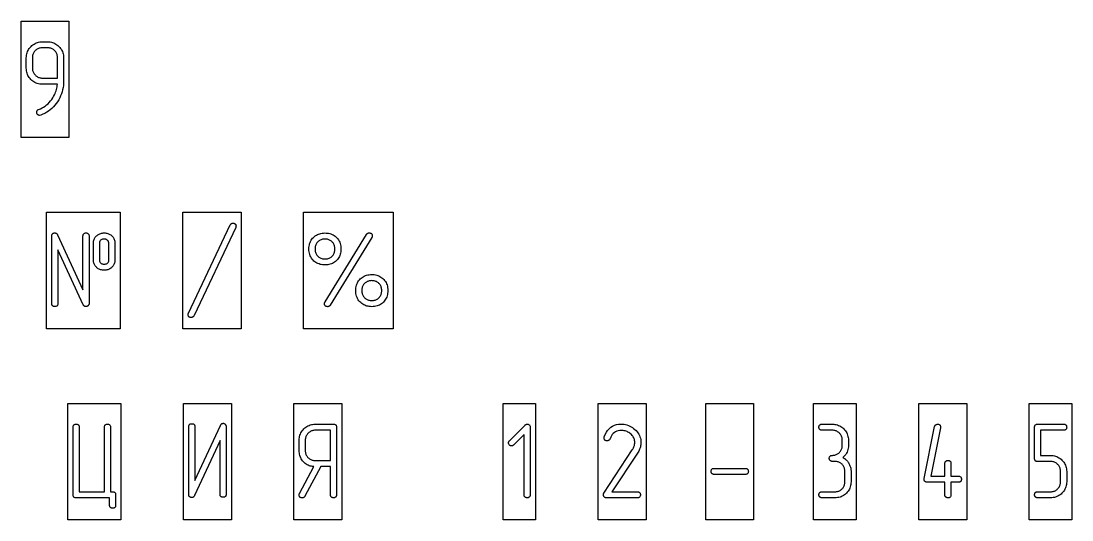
# Model space of a CAD drawing. Extents: x 0 to 347, y -110 to 9.
# Drawn here: x 91.3 to 190.4, y -110.4 to -63.3 of the extents above; entities that cross this region are included whole.
import ezdxf

# ---------------------------------------------------------------- set-up
doc = ezdxf.new("R2010")
doc.units = 0
for name, color, linetype in [('GOST_DIGIT', 3, 'CONTINUOUS'), ('GOST_FRAME', 4, 'CONTINUOUS'), ('GOST_PUNCT', 5, 'CONTINUOUS'), ('GOST_SAMPLE', 2, 'CONTINUOUS')]:
    doc.layers.add(name, color=color, linetype=linetype)

msp = doc.modelspace()

# ---------------------------------------------------------------- linework, layer by layer
at = {"layer": 'GOST_DIGIT'}
for points in [[(93.1279, -72.196), (93.0116, -72.2209), (92.9918, -72.22), (92.9723, -72.2173), (92.9529, -72.2127), (92.9339, -72.2063), (92.9151, -72.1981), (92.8965, -72.188), (92.8782, -72.1762), (92.8601, -72.1625), (92.8423, -72.1469), (92.8248, -72.1296), (92.8082, -72.111), (92.7934, -72.092), (92.7803, -72.0725), (92.7689, -72.0525), (92.7593, -72.032), (92.7515, -72.011), (92.7454, -71.9895), (92.741, -71.9674), (92.7384, -71.9449), (92.7375, -71.9219), (92.7394, -71.8834), (92.7449, -71.8475), (92.754, -71.8143), (92.7668, -71.7837), (92.7832, -71.7558), (92.8033, -71.7306), (92.8271, -71.708), (92.8545, -71.688), (92.8855, -71.6708), (92.9203, -71.6561), (93.0846, -71.5898), (93.2422, -71.5136), (93.3929, -71.4277), (93.5369, -71.3319), (93.674, -71.2263), (93.8043, -71.111), (93.9278, -70.9858), (94.0445, -70.8508), (94.1544, -70.7061), (94.2575, -70.5515), (94.3365, -70.4176), (94.4076, -70.285), (94.4708, -70.1538), (94.5259, -70.0239), (94.5731, -69.8953), (94.6123, -69.7681), (94.6435, -69.6422), (94.6668, -69.5176), (94.6821, -69.3944), (94.6894, -69.2724), (93.2691, -69.2724), (93.1432, -69.268), (93.0214, -69.2548), (92.9037, -69.2328), (92.79, -69.202), (92.6804, -69.1624), (92.5749, -69.114), (92.4735, -69.0567), (92.3761, -68.9907), (92.2828, -68.9159), (92.1935, -68.8322), (92.1107, -68.7422), (92.0365, -68.6482), (91.9711, -68.5502), (91.9145, -68.4482), (91.8665, -68.3422), (91.8272, -68.2322), (91.7967, -68.1183), (91.7749, -68.0003), (91.7618, -67.8784), (91.7575, -67.7525), (91.7575, -66.7724), (91.7619, -66.6481), (91.7752, -66.5276), (91.7975, -66.4109), (91.8286, -66.298), (91.8686, -66.189), (91.9174, -66.0837), (91.9752, -65.9823), (92.0419, -65.8847), (92.1174, -65.7909), (92.2018, -65.701), (92.2925, -65.6174), (92.3867, -65.5425), (92.4845, -65.4765), (92.5859, -65.4193), (92.6908, -65.3708), (92.7993, -65.3312), (92.9114, -65.3004), (93.0271, -65.2784), (93.1463, -65.2652), (93.2691, -65.2608), (93.7591, -65.2608), (93.8835, -65.2652), (94.0042, -65.2784), (94.1211, -65.3004), (94.2342, -65.3312), (94.3436, -65.3708), (94.4493, -65.4193), (94.5513, -65.4765), (94.6495, -65.5425), (94.744, -65.6174), (94.8347, -65.701), (94.9191, -65.7909), (94.9947, -65.8847), (95.0613, -65.9823), (95.1191, -66.0837), (95.168, -66.189), (95.208, -66.298), (95.2391, -66.4109), (95.2613, -66.5276), (95.2746, -66.6481), (95.2791, -66.7724), (95.2791, -68.9568), (95.2733, -69.1723), (95.256, -69.3837), (95.2271, -69.5909), (95.1867, -69.794), (95.1348, -69.9929), (95.0713, -70.1877), (94.9962, -70.3783), (94.9096, -70.5648), (94.8115, -70.7471), (94.7018, -70.9252), (94.5822, -71.0964), (94.4542, -71.2578), (94.3177, -71.4094), (94.1729, -71.5512), (94.0197, -71.6831), (93.8581, -71.8053), (93.6882, -71.9177), (93.5098, -72.0203), (93.323, -72.113)], [(94.706, -66.7724), (94.7032, -66.694), (94.695, -66.6181), (94.6813, -66.5448), (94.6621, -66.4741), (94.6375, -66.4059), (94.6073, -66.3404), (94.5717, -66.2774), (94.5306, -66.2169), (94.484, -66.1591), (94.4319, -66.1038), (94.3758, -66.0525), (94.3173, -66.0066), (94.2562, -65.9662), (94.1927, -65.9311), (94.1267, -65.9014), (94.0581, -65.8771), (93.9871, -65.8582), (93.9136, -65.8447), (93.8376, -65.8366), (93.7591, -65.8339), (93.2691, -65.8339), (93.1907, -65.8366), (93.1148, -65.8447), (93.0415, -65.8582), (92.9708, -65.8771), (92.9026, -65.9014), (92.837, -65.9311), (92.774, -65.9662), (92.7136, -66.0066), (92.6558, -66.0525), (92.6005, -66.1038), (92.5492, -66.1591), (92.5033, -66.2169), (92.4628, -66.2774), (92.4277, -66.3404), (92.398, -66.4059), (92.3738, -66.4741), (92.3549, -66.5448), (92.3414, -66.6181), (92.3333, -66.694), (92.3306, -66.7724), (92.3306, -67.7525), (92.3333, -67.8294), (92.3417, -67.904), (92.3556, -67.9762), (92.3751, -68.0462), (92.4001, -68.1138), (92.4307, -68.1791), (92.4669, -68.242), (92.5086, -68.3027), (92.5559, -68.361), (92.6088, -68.4169), (92.6655, -68.469), (92.7243, -68.5156), (92.7851, -68.5567), (92.848, -68.5924), (92.913, -68.6225), (92.9801, -68.6472), (93.0492, -68.6664), (93.1204, -68.6801), (93.1937, -68.6883), (93.2691, -68.691), (94.706, -68.691)]]:
    msp.add_lwpolyline(points, close=True, dxfattribs=at)
at = {"layer": 'GOST_FRAME'}
for points in [[(91.2575, -63.3043), (95.7791, -63.3043), (95.7791, -74.3043), (91.2575, -74.3043)], [(93.6561, -81.3574), (100.6196, -81.3574), (100.6196, -92.3574), (93.6561, -92.3574)], [(106.5249, -81.3574), (112.0432, -81.3574), (112.0432, -92.3574), (106.5249, -92.3574)], [(117.9236, -81.3574), (126.3654, -81.3574), (126.3654, -92.3574), (117.9236, -92.3574)], [(95.6761, -99.4106), (100.6877, -99.4106), (100.6877, -110.4106), (95.6761, -110.4106)], [(106.5847, -99.4106), (111.1063, -99.4106), (111.1063, -110.4106), (106.5847, -110.4106)], [(116.995, -99.4106), (121.5249, -99.4106), (121.5249, -110.4106), (116.995, -110.4106)], [(136.7608, -99.4106), (139.7957, -99.4106), (139.7957, -110.4106), (136.7608, -110.4106)], [(145.701, -99.4106), (150.2475, -99.4106), (150.2475, -110.4106), (145.701, -110.4106)], [(155.8704, -99.4106), (160.3837, -99.4106), (160.3837, -110.4106), (155.8704, -110.4106)], [(166.0399, -99.4106), (170.0714, -99.4106), (170.0714, -110.4106), (166.0399, -110.4106)], [(175.9677, -99.4106), (180.49, -99.4106), (180.49, -110.4106), (175.9677, -110.4106)], [(186.387, -99.4106), (190.4186, -99.4106), (190.4186, -110.4106), (186.387, -110.4106)]]:
    msp.add_lwpolyline(points, close=True, dxfattribs=at)
at = {"layer": 'GOST_PUNCT'}
for points in [[(111.5183, -82.7824), (107.5814, -91.1213), (107.5669, -91.1484), (107.5498, -91.1734), (107.5303, -91.1963), (107.5083, -91.2169), (107.4838, -91.2355), (107.4568, -91.2518), (107.4273, -91.266), (107.3953, -91.2781), (107.3609, -91.288), (107.3239, -91.2957), (107.2671, -91.2929), (107.2163, -91.2844), (107.1714, -91.2703), (107.1326, -91.2505), (107.0997, -91.2251), (107.0728, -91.194), (107.0518, -91.1573), (107.0369, -91.115), (107.0279, -91.0669), (107.0249, -91.0133), (107.0252, -91.0001), (107.0262, -90.987), (107.0279, -90.9742), (107.0302, -90.9615), (107.0332, -90.9489), (107.0369, -90.9365), (107.0412, -90.9243), (107.0462, -90.9123), (107.0518, -90.9004), (107.0581, -90.8887), (110.995, -82.5498), (111.0095, -82.5243), (111.0262, -82.5007), (111.0453, -82.4791), (111.0668, -82.4595), (111.0905, -82.4419), (111.1166, -82.4262), (111.145, -82.4126), (111.1757, -82.401), (111.2088, -82.3914), (111.2442, -82.3837), (111.2687, -82.3845), (111.2925, -82.3867), (111.3156, -82.3904), (111.3379, -82.3957), (111.3594, -82.4024), (111.3802, -82.4106), (111.4003, -82.4203), (111.4196, -82.4316), (111.4382, -82.4443), (111.456, -82.4585), (111.4725, -82.4739), (111.4874, -82.4904), (111.5005, -82.5078), (111.5118, -82.5262), (111.5214, -82.5457), (111.5292, -82.5661), (111.5353, -82.5875), (111.5397, -82.61), (111.5423, -82.6334), (111.5432, -82.6578), (111.5429, -82.671), (111.5422, -82.6841), (111.5409, -82.6969), (111.5392, -82.7096), (111.537, -82.7222), (111.5342, -82.7346), (111.531, -82.7468), (111.5272, -82.7588), (111.523, -82.7707)], [(97.387, -90.2658), (97.3516, -90.2641), (97.3183, -90.2591), (97.2871, -90.2508), (97.2581, -90.2392), (97.2313, -90.2243), (97.2066, -90.206), (97.1841, -90.1844), (97.1638, -90.1595), (97.1456, -90.1312), (97.1296, -90.0997), (94.7292, -84.9003), (94.7292, -89.9751), (94.7264, -90.0303), (94.7179, -90.0797), (94.7038, -90.1233), (94.6841, -90.1611), (94.6586, -90.1931), (94.6276, -90.2193), (94.5909, -90.2396), (94.5485, -90.2542), (94.5005, -90.2629), (94.4468, -90.2658), (94.4254, -90.2651), (94.4043, -90.2631), (94.3836, -90.2598), (94.3631, -90.2551), (94.343, -90.2492), (94.3233, -90.2419), (94.3038, -90.2332), (94.2847, -90.2233), (94.2659, -90.212), (94.2475, -90.1993), (94.2301, -90.1851), (94.2146, -90.1691), (94.2009, -90.1512), (94.189, -90.1316), (94.179, -90.11), (94.1708, -90.0867), (94.1644, -90.0615), (94.1598, -90.0346), (94.1571, -90.0057), (94.1561, -89.9751), (94.1561, -83.5963), (94.1591, -83.5427), (94.1678, -83.4947), (94.1823, -83.4523), (94.2027, -83.4156), (94.2288, -83.3846), (94.2608, -83.3591), (94.2986, -83.3394), (94.3422, -83.3252), (94.3916, -83.3168), (94.4468, -83.314), (94.4808, -83.3156), (94.513, -83.3206), (94.5433, -83.3289), (94.5718, -83.3405), (94.5984, -83.3555), (94.6233, -83.3738), (94.6463, -83.3953), (94.6674, -83.4203), (94.6868, -83.4485), (94.7043, -83.4801), (97.1047, -88.6794), (97.1047, -83.5963), (97.1075, -83.5427), (97.1159, -83.4947), (97.1301, -83.4523), (97.1498, -83.4156), (97.1752, -83.3846), (97.2063, -83.3591), (97.243, -83.3394), (97.2854, -83.3252), (97.3334, -83.3168), (97.387, -83.314), (97.4423, -83.3168), (97.4917, -83.3252), (97.5353, -83.3394), (97.5731, -83.3591), (97.6051, -83.3846), (97.6312, -83.4156), (97.6516, -83.4523), (97.6661, -83.4947), (97.6748, -83.5427), (97.6777, -83.5963), (97.6777, -89.9751), (97.6768, -89.998), (97.6741, -90.0204), (97.6695, -90.0422), (97.6631, -90.0635), (97.6549, -90.0841), (97.6449, -90.1042), (97.633, -90.1236), (97.6193, -90.1425), (97.6037, -90.1608), (97.5864, -90.1786), (97.5679, -90.1951), (97.5492, -90.21), (97.5301, -90.223), (97.5106, -90.2344), (97.4909, -90.244), (97.4708, -90.2518), (97.4503, -90.2579), (97.4296, -90.2623), (97.4085, -90.2649)], [(99.1063, -86.8272), (99.0167, -86.8244), (98.9306, -86.8159), (98.8479, -86.8018), (98.7688, -86.7821), (98.6931, -86.7566), (98.6209, -86.7256), (98.5522, -86.6889), (98.487, -86.6465), (98.4253, -86.5985), (98.3671, -86.5449), (98.3135, -86.4866), (98.2654, -86.4249), (98.2231, -86.3597), (98.1864, -86.291), (98.1553, -86.2189), (98.1299, -86.1432), (98.1101, -86.064), (98.096, -85.9814), (98.0875, -85.8953), (98.0847, -85.8056), (98.0847, -84.3272), (98.0876, -84.2392), (98.0962, -84.1545), (98.1105, -84.0731), (98.1306, -83.995), (98.1564, -83.9203), (98.1879, -83.8488), (98.2251, -83.7807), (98.2681, -83.7159), (98.3168, -83.6545), (98.3713, -83.5963), (98.4302, -83.5427), (98.4924, -83.4947), (98.5578, -83.4523), (98.6264, -83.4156), (98.6983, -83.3846), (98.7734, -83.3591), (98.8518, -83.3394), (98.9334, -83.3252), (99.0182, -83.3168), (99.1063, -83.314), (99.1944, -83.3168), (99.2791, -83.3252), (99.3605, -83.3394), (99.4385, -83.3591), (99.5133, -83.3846), (99.5847, -83.4156), (99.6528, -83.4523), (99.7176, -83.4947), (99.7791, -83.5427), (99.8372, -83.5963), (99.8909, -83.6545), (99.9389, -83.7159), (99.9812, -83.7807), (100.0179, -83.8488), (100.049, -83.9203), (100.0744, -83.995), (100.0942, -84.0731), (100.1083, -84.1545), (100.1168, -84.2392), (100.1196, -84.3272), (100.1196, -85.8056), (100.1168, -85.8953), (100.1083, -85.9814), (100.0942, -86.064), (100.0744, -86.1432), (100.049, -86.2189), (100.0179, -86.291), (99.9812, -86.3597), (99.9389, -86.4249), (99.8909, -86.4866), (99.8372, -86.5449), (99.7791, -86.5985), (99.7176, -86.6465), (99.6528, -86.6889), (99.5847, -86.7256), (99.5133, -86.7566), (99.4385, -86.7821), (99.3605, -86.8018), (99.2791, -86.8159), (99.1944, -86.8244)], [(99.5465, -84.3272), (99.5453, -84.2897), (99.5415, -84.2535), (99.5353, -84.2186), (99.5266, -84.185), (99.5154, -84.1528), (99.5017, -84.1219), (99.4855, -84.0924), (99.4668, -84.0641), (99.4456, -84.0372), (99.4219, -84.0116), (99.3963, -83.988), (99.3694, -83.9668), (99.3412, -83.9481), (99.3116, -83.9319), (99.2807, -83.9182), (99.2485, -83.907), (99.215, -83.8983), (99.1801, -83.892), (99.1439, -83.8883), (99.1063, -83.887), (99.0211, -83.8914), (98.9449, -83.9047), (98.8776, -83.9267), (98.8193, -83.9575), (98.7699, -83.9971), (98.7296, -84.0455), (98.6982, -84.1027), (98.6757, -84.1688), (98.6623, -84.2436), (98.6578, -84.3272), (98.6578, -85.8056), (98.6623, -85.8909), (98.6757, -85.9671), (98.6982, -86.0344), (98.7296, -86.0927), (98.7699, -86.142), (98.8193, -86.1824), (98.8776, -86.2138), (98.9449, -86.2362), (99.0211, -86.2497), (99.1063, -86.2542), (99.19, -86.2497), (99.2648, -86.2362), (99.3308, -86.2138), (99.388, -86.1824), (99.4365, -86.142), (99.4761, -86.0927), (99.5069, -86.0344), (99.5289, -85.9671), (99.5421, -85.8909), (99.5465, -85.8056)], [(119.9352, -86.3372), (119.8172, -86.3335), (119.7023, -86.3223), (119.5906, -86.3036), (119.4821, -86.2774), (119.3767, -86.2438), (119.2744, -86.2027), (119.1753, -86.1541), (119.0794, -86.098), (118.9866, -86.0345), (118.897, -85.9635), (118.8071, -85.8773), (118.7266, -85.785), (118.6556, -85.6866), (118.594, -85.5821), (118.5419, -85.4713), (118.4993, -85.3545), (118.4662, -85.2315), (118.4425, -85.1023), (118.4283, -84.967), (118.4236, -84.8256), (118.4278, -84.6936), (118.4405, -84.5666), (118.4617, -84.4447), (118.4914, -84.3279), (118.5295, -84.2162), (118.5761, -84.1095), (118.6311, -84.0078), (118.6947, -83.9113), (118.7667, -83.8198), (118.8472, -83.7334), (118.9343, -83.6537), (119.0262, -83.5824), (119.123, -83.5195), (119.2246, -83.465), (119.331, -83.4188), (119.4422, -83.3811), (119.5582, -83.3517), (119.6791, -83.3307), (119.8047, -83.3181), (119.9352, -83.314), (120.0547, -83.3177), (120.1708, -83.3289), (120.2833, -83.3476), (120.3924, -83.3738), (120.4979, -83.4074), (120.6, -83.4485), (120.6986, -83.4971), (120.7937, -83.5532), (120.8853, -83.6167), (120.9734, -83.6877), (121.0634, -83.7753), (121.1439, -83.8688), (121.2149, -83.968), (121.2764, -84.0731), (121.3285, -84.184), (121.3711, -84.3007), (121.4042, -84.4232), (121.4279, -84.5515), (121.4421, -84.6856), (121.4468, -84.8256), (121.4426, -84.9576), (121.4301, -85.0846), (121.4091, -85.2064), (121.3797, -85.3233), (121.342, -85.435), (121.2958, -85.5417), (121.2413, -85.6433), (121.1784, -85.7399), (121.1071, -85.8314), (121.0274, -85.9178), (120.941, -85.9975), (120.8495, -86.0688), (120.7529, -86.1317), (120.6513, -86.1862), (120.5446, -86.2324), (120.4329, -86.2701), (120.3161, -86.2995), (120.1942, -86.3204), (120.0672, -86.333)], [(119.9352, -83.887), (119.8552, -83.8897), (119.7781, -83.8975), (119.7037, -83.9106), (119.6322, -83.9289), (119.5635, -83.9525), (119.4977, -83.9812), (119.4346, -84.0152), (119.3744, -84.0545), (119.317, -84.099), (119.2625, -84.1487), (119.212, -84.2025), (119.1668, -84.2595), (119.1269, -84.3195), (119.0924, -84.3826), (119.0631, -84.4487), (119.0392, -84.5179), (119.0206, -84.5902), (119.0073, -84.6656), (118.9993, -84.7441), (118.9967, -84.8256), (118.9993, -84.9086), (119.0071, -84.9884), (119.0202, -85.0648), (119.0385, -85.1379), (119.0621, -85.2076), (119.0909, -85.2741), (119.1249, -85.3372), (119.1641, -85.397), (119.2086, -85.4535), (119.2583, -85.5066), (119.3122, -85.5556), (119.3691, -85.5993), (119.4291, -85.638), (119.4922, -85.6714), (119.5583, -85.6998), (119.6276, -85.7229), (119.6999, -85.7409), (119.7752, -85.7538), (119.8537, -85.7615), (119.9352, -85.7641), (120.0183, -85.7615), (120.098, -85.7538), (120.1744, -85.7409), (120.2475, -85.7229), (120.3173, -85.6998), (120.3837, -85.6714), (120.4468, -85.638), (120.5066, -85.5993), (120.5631, -85.5556), (120.6163, -85.5066), (120.6652, -85.4535), (120.709, -85.397), (120.7476, -85.3372), (120.7811, -85.2741), (120.8094, -85.2076), (120.8326, -85.1379), (120.8506, -85.0648), (120.8635, -84.9884), (120.8712, -84.9086), (120.8738, -84.8256), (120.8711, -84.7441), (120.8633, -84.6656), (120.8502, -84.5902), (120.8319, -84.5179), (120.8083, -84.4487), (120.7796, -84.3826), (120.7456, -84.3195), (120.7063, -84.2595), (120.6618, -84.2025), (120.6121, -84.1487), (120.5583, -84.099), (120.5013, -84.0545), (120.4413, -84.0152), (120.3782, -83.9812), (120.3121, -83.9525), (120.2429, -83.9289), (120.1706, -83.9106), (120.0952, -83.8975), (120.0167, -83.8897)], [(124.3538, -83.7458), (120.4336, -90.1246), (120.4162, -90.153), (120.3973, -90.1784), (120.377, -90.2008), (120.3551, -90.2203), (120.3318, -90.2367), (120.307, -90.2502), (120.2806, -90.2606), (120.2528, -90.2681), (120.2235, -90.2726), (120.1927, -90.2741), (120.1359, -90.2712), (120.085, -90.2625), (120.0402, -90.2479), (120.0013, -90.2276), (119.9684, -90.2014), (119.9415, -90.1694), (119.9206, -90.1316), (119.9056, -90.088), (119.8967, -90.0386), (119.8937, -89.9834), (119.8942, -89.9669), (119.8957, -89.9505), (119.8982, -89.9343), (119.9017, -89.9183), (119.9061, -89.9024), (119.9116, -89.8867), (119.9181, -89.8712), (119.9256, -89.8558), (119.9341, -89.8406), (119.9435, -89.8256), (123.8638, -83.4468), (123.8811, -83.42), (123.9, -83.396), (123.9203, -83.3748), (123.9422, -83.3565), (123.9655, -83.3409), (123.9904, -83.3282), (124.0167, -83.3184), (124.0445, -83.3113), (124.0738, -83.3071), (124.1047, -83.3056), (124.1615, -83.3086), (124.2123, -83.3173), (124.2571, -83.3318), (124.296, -83.3522), (124.3289, -83.3783), (124.3558, -83.4103), (124.3767, -83.4481), (124.3917, -83.4917), (124.4007, -83.5411), (124.4037, -83.5963), (124.4032, -83.6113), (124.4017, -83.6262), (124.3992, -83.6412), (124.3957, -83.6561), (124.3912, -83.6711), (124.3857, -83.686), (124.3792, -83.701), (124.3718, -83.7159), (124.3633, -83.7309)], [(124.3538, -90.2741), (124.2358, -90.2703), (124.1209, -90.2588), (124.0092, -90.2397), (123.9007, -90.213), (123.7953, -90.1786), (123.693, -90.1365), (123.5939, -90.0869), (123.498, -90.0296), (123.4052, -89.9646), (123.3156, -89.892), (123.2257, -89.8074), (123.1452, -89.7163), (123.0742, -89.6187), (123.0126, -89.5146), (122.9605, -89.4041), (122.9179, -89.287), (122.8848, -89.1635), (122.8611, -89.0336), (122.8469, -88.8971), (122.8422, -88.7542), (122.8464, -88.6221), (122.8591, -88.495), (122.8803, -88.3729), (122.91, -88.2558), (122.9481, -88.1437), (122.9947, -88.0365), (123.0498, -87.9344), (123.1133, -87.8372), (123.1853, -87.745), (123.2658, -87.6578), (123.3529, -87.5773), (123.4449, -87.5053), (123.5416, -87.4418), (123.6432, -87.3867), (123.7496, -87.3401), (123.8608, -87.302), (123.9768, -87.2723), (124.0977, -87.2512), (124.2233, -87.2385), (124.3538, -87.2342), (124.4748, -87.238), (124.592, -87.2492), (124.7054, -87.2679), (124.815, -87.294), (124.9207, -87.3277), (125.0226, -87.3688), (125.1207, -87.4174), (125.215, -87.4734), (125.3054, -87.537), (125.392, -87.608), (125.482, -87.6957), (125.5625, -87.7894), (125.6335, -87.889), (125.695, -87.9947), (125.7471, -88.1063), (125.7897, -88.2239), (125.8228, -88.3475), (125.8465, -88.4771), (125.8607, -88.6126), (125.8654, -88.7542), (125.8613, -88.8862), (125.8487, -89.0133), (125.8277, -89.1354), (125.7983, -89.2525), (125.7606, -89.3646), (125.7145, -89.4718), (125.6599, -89.5739), (125.597, -89.6711), (125.5257, -89.7633), (125.446, -89.8505), (125.3596, -89.931), (125.2681, -90.003), (125.1716, -90.0665), (125.0699, -90.1216), (124.9632, -90.1682), (124.8515, -90.2063), (124.7347, -90.236), (124.6128, -90.2571), (124.4858, -90.2699)], [(124.3538, -87.8156), (124.2723, -87.8182), (124.1939, -87.8261), (124.1185, -87.8392), (124.0462, -87.8575), (123.977, -87.881), (123.9108, -87.9098), (123.8477, -87.9438), (123.7877, -87.9831), (123.7308, -88.0275), (123.6769, -88.0772), (123.6272, -88.1311), (123.5827, -88.188), (123.5435, -88.248), (123.5095, -88.3111), (123.4807, -88.3773), (123.4571, -88.4465), (123.4388, -88.5188), (123.4257, -88.5942), (123.4179, -88.6726), (123.4153, -88.7542), (123.4179, -88.8357), (123.4257, -88.9141), (123.4388, -88.9895), (123.4571, -89.0618), (123.4807, -89.131), (123.5095, -89.1972), (123.5435, -89.2603), (123.5827, -89.3203), (123.6272, -89.3772), (123.6769, -89.4311), (123.7308, -89.4808), (123.7877, -89.5252), (123.8477, -89.5645), (123.9108, -89.5985), (123.977, -89.6273), (124.0462, -89.6508), (124.1185, -89.6691), (124.1939, -89.6822), (124.2723, -89.6901), (124.3538, -89.6927), (124.4353, -89.6901), (124.5138, -89.6822), (124.5892, -89.6691), (124.6615, -89.6508), (124.7307, -89.6273), (124.7968, -89.5985), (124.8599, -89.5645), (124.9199, -89.5252), (124.9769, -89.4808), (125.0307, -89.4311), (125.0804, -89.3772), (125.1249, -89.3203), (125.1642, -89.2603), (125.1982, -89.1972), (125.227, -89.131), (125.2505, -89.0618), (125.2688, -88.9895), (125.2819, -88.9141), (125.2897, -88.8357), (125.2924, -88.7542), (125.2897, -88.6726), (125.2819, -88.5942), (125.2688, -88.5188), (125.2505, -88.4465), (125.227, -88.3773), (125.1982, -88.3111), (125.1642, -88.248), (125.1249, -88.188), (125.0804, -88.1311), (125.0307, -88.0772), (124.9769, -88.0275), (124.9199, -87.9831), (124.8599, -87.9438), (124.7968, -87.9098), (124.7307, -87.881), (124.6615, -87.8575), (124.5892, -87.8392), (124.5138, -87.8261), (124.4353, -87.8182)]]:
    msp.add_lwpolyline(points, close=True, dxfattribs=at)
at = {"layer": 'GOST_SAMPLE'}
for points in [[(99.897, -109.299), (99.8434, -109.2962), (99.7953, -109.2877), (99.753, -109.2736), (99.7163, -109.2538), (99.6852, -109.2284), (99.6598, -109.1973), (99.64, -109.1606), (99.6259, -109.1183), (99.6174, -109.0703), (99.6146, -109.0166), (99.6146, -108.3272), (96.4668, -108.3272), (96.4115, -108.3243), (96.3621, -108.3156), (96.3185, -108.3011), (96.2807, -108.2807), (96.2488, -108.2546), (96.2226, -108.2226), (96.2022, -108.1848), (96.1877, -108.1412), (96.179, -108.0918), (96.1761, -108.0365), (96.1761, -101.6495), (96.179, -101.5958), (96.1877, -101.5478), (96.2022, -101.5055), (96.2226, -101.4688), (96.2488, -101.4377), (96.2807, -101.4123), (96.3185, -101.3925), (96.3621, -101.3784), (96.4115, -101.3699), (96.4668, -101.3671), (96.5204, -101.3699), (96.5684, -101.3784), (96.6108, -101.3925), (96.6475, -101.4123), (96.6786, -101.4377), (96.704, -101.4688), (96.7238, -101.5055), (96.7379, -101.5478), (96.7463, -101.5958), (96.7492, -101.6495), (96.7492, -107.7542), (99.1246, -107.7542), (99.1246, -101.6495), (99.1275, -101.5958), (99.1362, -101.5478), (99.1507, -101.5055), (99.1711, -101.4688), (99.1973, -101.4377), (99.2292, -101.4123), (99.267, -101.3925), (99.3106, -101.3784), (99.36, -101.3699), (99.4153, -101.3671), (99.4689, -101.3699), (99.5169, -101.3784), (99.5593, -101.3925), (99.596, -101.4123), (99.6271, -101.4377), (99.6525, -101.4688), (99.6723, -101.5055), (99.6864, -101.5478), (99.6949, -101.5958), (99.6977, -101.6495), (99.6977, -107.7542), (99.897, -107.7542), (99.9522, -107.757), (100.0017, -107.7654), (100.0453, -107.7796), (100.0831, -107.7993), (100.115, -107.8248), (100.1412, -107.8558), (100.1615, -107.8925), (100.1761, -107.9349), (100.1848, -107.9829), (100.1877, -108.0365), (100.1877, -109.0166), (100.1848, -109.0703), (100.1761, -109.1183), (100.1615, -109.1606), (100.1412, -109.1973), (100.115, -109.2284), (100.0831, -109.2538), (100.0453, -109.2736), (100.0017, -109.2877), (99.9522, -109.2962)], [(110.3239, -108.2691), (110.3025, -108.2684), (110.2814, -108.2664), (110.2606, -108.2631), (110.2402, -108.2585), (110.2201, -108.2525), (110.2003, -108.2452), (110.1809, -108.2365), (110.1618, -108.2266), (110.143, -108.2153), (110.1246, -108.2027), (110.1072, -108.1885), (110.0917, -108.1728), (110.078, -108.1553), (110.0661, -108.1362), (110.0561, -108.1154), (110.0478, -108.093), (110.0414, -108.0689), (110.0369, -108.0432), (110.0341, -108.0158), (110.0332, -107.9867), (110.0332, -102.9037), (107.6329, -108.103), (107.6136, -108.1409), (107.5924, -108.1748), (107.5691, -108.2047), (107.5439, -108.2306), (107.5166, -108.2525), (107.4874, -108.2704), (107.4561, -108.2844), (107.4229, -108.2944), (107.3877, -108.3003), (107.3505, -108.3023), (107.3307, -108.3015), (107.3113, -108.2988), (107.2922, -108.2945), (107.2734, -108.2884), (107.255, -108.2805), (107.2369, -108.2709), (107.2191, -108.2596), (107.2017, -108.2465), (107.1846, -108.2317), (107.1678, -108.2151), (107.152, -108.1971), (107.1379, -108.1781), (107.1254, -108.1579), (107.1146, -108.1367), (107.1055, -108.1144), (107.098, -108.091), (107.0922, -108.0666), (107.088, -108.041), (107.0855, -108.0144), (107.0847, -107.9867), (107.0847, -101.5997), (107.0876, -101.546), (107.0963, -101.498), (107.1109, -101.4556), (107.1312, -101.4189), (107.1574, -101.3879), (107.1894, -101.3625), (107.2272, -101.3427), (107.2708, -101.3286), (107.3202, -101.3201), (107.3754, -101.3173), (107.4291, -101.3201), (107.4771, -101.3286), (107.5194, -101.3427), (107.5561, -101.3625), (107.5872, -101.3879), (107.6126, -101.4189), (107.6324, -101.4556), (107.6465, -101.498), (107.655, -101.546), (107.6578, -101.5997), (107.6578, -106.6827), (110.0664, -101.4834), (110.0856, -101.4455), (110.1066, -101.4116), (110.1295, -101.3817), (110.1542, -101.3558), (110.1806, -101.3339), (110.209, -101.3159), (110.2391, -101.302), (110.2711, -101.292), (110.3049, -101.286), (110.3405, -101.2841), (110.3634, -101.285), (110.3854, -101.288), (110.4066, -101.293), (110.4269, -101.3), (110.4464, -101.309), (110.4651, -101.3199), (110.483, -101.3329), (110.5, -101.3478), (110.5162, -101.3648), (110.5316, -101.3837), (110.5458, -101.4038), (110.5585, -101.4243), (110.5697, -101.445), (110.5794, -101.4661), (110.5876, -101.4875), (110.5944, -101.5093), (110.5996, -101.5314), (110.6033, -101.5538), (110.6056, -101.5766), (110.6063, -101.5997), (110.6063, -107.9867), (110.6055, -108.0142), (110.6032, -108.0404), (110.5992, -108.0651), (110.5937, -108.0884), (110.5866, -108.1103), (110.5779, -108.1307), (110.5676, -108.1498), (110.5558, -108.1674), (110.5424, -108.1837), (110.5274, -108.1985), (110.5112, -108.2119), (110.494, -108.2239), (110.476, -108.2345), (110.457, -108.2437), (110.4371, -108.2515), (110.4163, -108.2578), (110.3946, -108.2627), (110.3719, -108.2663), (110.3484, -108.2684)], [(120.7425, -108.3189), (120.7211, -108.3183), (120.7, -108.3163), (120.6792, -108.313), (120.6588, -108.3083), (120.6387, -108.3023), (120.6189, -108.295), (120.5995, -108.2864), (120.5804, -108.2764), (120.5616, -108.2651), (120.5432, -108.2525), (120.5258, -108.2383), (120.5103, -108.2223), (120.4966, -108.2044), (120.4847, -108.1847), (120.4747, -108.1632), (120.4664, -108.1399), (120.46, -108.1147), (120.4555, -108.0877), (120.4527, -108.0589), (120.4518, -108.0282), (120.4518, -105.3704), (119.5465, -105.3704), (118.0432, -108.1694), (118.0258, -108.1994), (118.007, -108.2262), (117.9866, -108.2499), (117.9648, -108.2704), (117.9414, -108.2878), (117.9166, -108.302), (117.8903, -108.313), (117.8625, -108.3209), (117.8331, -108.3257), (117.8023, -108.3272), (117.7439, -108.3243), (117.6917, -108.3156), (117.6456, -108.3011), (117.6056, -108.2807), (117.5718, -108.2546), (117.5442, -108.2226), (117.5227, -108.1848), (117.5073, -108.1412), (117.4981, -108.0918), (117.495, -108.0365), (117.4954, -108.0232), (117.4967, -108.0096), (117.4988, -107.9959), (117.5017, -107.9821), (117.5054, -107.968), (117.51, -107.9538), (117.5154, -107.9395), (117.5216, -107.9249), (117.5287, -107.9102), (117.5365, -107.8953), (118.8904, -105.3704), (118.7728, -105.3613), (118.6593, -105.3439), (118.5499, -105.3181), (118.4445, -105.2841), (118.3432, -105.2417), (118.246, -105.191), (118.1529, -105.1321), (118.0638, -105.0648), (117.9788, -104.9892), (117.8978, -104.9053), (117.8229, -104.8156), (117.7558, -104.7226), (117.6966, -104.6262), (117.6453, -104.5266), (117.602, -104.4236), (117.5664, -104.3173), (117.5388, -104.2076), (117.5191, -104.0947), (117.5073, -103.9784), (117.5033, -103.8588), (117.5033, -102.8787), (117.5078, -102.7544), (117.5211, -102.6339), (117.5433, -102.5172), (117.5744, -102.4043), (117.6144, -102.2953), (117.6633, -102.19), (117.7211, -102.0886), (117.7877, -101.991), (117.8632, -101.8973), (117.9477, -101.8073), (118.0383, -101.7237), (118.1326, -101.6488), (118.2304, -101.5828), (118.3317, -101.5256), (118.4367, -101.4772), (118.5452, -101.4375), (118.6573, -101.4067), (118.7729, -101.3847), (118.8922, -101.3715), (119.015, -101.3671), (120.7425, -101.3671), (120.7962, -101.3699), (120.8442, -101.3784), (120.8865, -101.3925), (120.9233, -101.4123), (120.9543, -101.4377), (120.9797, -101.4688), (120.9995, -101.5055), (121.0136, -101.5478), (121.0221, -101.5958), (121.0249, -101.6495), (121.0249, -108.0282), (121.0241, -108.0558), (121.0218, -108.0821), (121.0178, -108.107), (121.0123, -108.1306), (121.0052, -108.1528), (120.9965, -108.1738), (120.9863, -108.1934), (120.9744, -108.2116), (120.961, -108.2286), (120.946, -108.2442), (120.9298, -108.2584), (120.9126, -108.2711), (120.8946, -108.2823), (120.8756, -108.292), (120.8557, -108.3002), (120.8349, -108.307), (120.8132, -108.3122), (120.7905, -108.3159), (120.767, -108.3182)], [(120.4518, -101.9402), (119.015, -101.9402), (118.938, -101.9429), (118.8635, -101.9512), (118.7912, -101.9649), (118.7213, -101.9841), (118.6537, -102.0087), (118.5884, -102.0389), (118.5254, -102.0745), (118.4648, -102.1156), (118.4065, -102.1622), (118.3505, -102.2143), (118.2984, -102.2703), (118.2518, -102.3286), (118.2107, -102.3892), (118.1751, -102.4522), (118.1449, -102.5174), (118.1203, -102.585), (118.1011, -102.655), (118.0874, -102.7272), (118.0792, -102.8018), (118.0764, -102.8787), (118.0764, -103.8588), (118.0792, -103.9373), (118.0874, -104.0131), (118.1011, -104.0864), (118.1203, -104.1571), (118.1449, -104.2253), (118.1751, -104.2909), (118.2107, -104.3539), (118.2518, -104.4143), (118.2984, -104.4721), (118.3505, -104.5274), (118.4065, -104.5787), (118.4648, -104.6246), (118.5254, -104.6651), (118.5884, -104.7002), (118.6537, -104.7299), (118.7213, -104.7542), (118.7912, -104.773), (118.8635, -104.7865), (118.938, -104.7946), (119.015, -104.7973), (120.4518, -104.7973)], [(139.0133, -108.3189), (138.9919, -108.3183), (138.9708, -108.3163), (138.95, -108.313), (138.9296, -108.3083), (138.9095, -108.3023), (138.8897, -108.295), (138.8703, -108.2864), (138.8512, -108.2764), (138.8324, -108.2651), (138.814, -108.2525), (138.7966, -108.2383), (138.7811, -108.2223), (138.7674, -108.2044), (138.7555, -108.1847), (138.7454, -108.1632), (138.7372, -108.1399), (138.7308, -108.1147), (138.7262, -108.0877), (138.7235, -108.0589), (138.7226, -108.0282), (138.7226, -102.3389), (137.7425, -103.3272), (137.7257, -103.343), (137.7083, -103.3571), (137.6904, -103.3696), (137.6721, -103.3804), (137.6532, -103.3895), (137.6339, -103.397), (137.614, -103.4028), (137.5937, -103.407), (137.5728, -103.4095), (137.5515, -103.4103), (137.4963, -103.4074), (137.4468, -103.3987), (137.4032, -103.3841), (137.3654, -103.3638), (137.3335, -103.3376), (137.3073, -103.3056), (137.287, -103.2679), (137.2724, -103.2243), (137.2637, -103.1748), (137.2608, -103.1196), (137.2616, -103.1012), (137.2641, -103.0827), (137.2683, -103.064), (137.2741, -103.0452), (137.2816, -103.0262), (137.2907, -103.007), (137.3015, -102.9876), (137.314, -102.9681), (137.3281, -102.9484), (137.3439, -102.9286), (138.814, -101.4502), (138.8293, -101.4344), (138.8455, -101.4203), (138.8625, -101.4078), (138.8804, -101.397), (138.8991, -101.3879), (138.9186, -101.3804), (138.939, -101.3746), (138.9601, -101.3704), (138.9821, -101.3679), (139.005, -101.3671), (139.0602, -101.3699), (139.1096, -101.3784), (139.1532, -101.3925), (139.191, -101.4123), (139.223, -101.4377), (139.2492, -101.4688), (139.2695, -101.5055), (139.2841, -101.5478), (139.2928, -101.5958), (139.2957, -101.6495), (139.2957, -108.0282), (139.2949, -108.0558), (139.2925, -108.0821), (139.2886, -108.107), (139.2831, -108.1306), (139.276, -108.1528), (139.2673, -108.1738), (139.257, -108.1934), (139.2452, -108.2116), (139.2318, -108.2286), (139.2168, -108.2442), (139.2005, -108.2584), (139.1834, -108.2711), (139.1653, -108.2823), (139.1463, -108.292), (139.1265, -108.3002), (139.1056, -108.307), (139.0839, -108.3122), (139.0613, -108.3159), (139.0377, -108.3182)], [(149.4153, -104.1163), (147.015, -107.7458), (149.4153, -107.7458), (149.4689, -107.7487), (149.5169, -107.7571), (149.5593, -107.7713), (149.596, -107.791), (149.6271, -107.8164), (149.6525, -107.8475), (149.6723, -107.8842), (149.6864, -107.9266), (149.6949, -107.9746), (149.6977, -108.0282), (149.6949, -108.0835), (149.6864, -108.1329), (149.6723, -108.1765), (149.6525, -108.2143), (149.6271, -108.2463), (149.596, -108.2724), (149.5593, -108.2928), (149.5169, -108.3073), (149.4689, -108.316), (149.4153, -108.3189), (146.4834, -108.3189), (146.462, -108.318), (146.441, -108.3151), (146.4205, -108.3103), (146.4003, -108.3037), (146.3806, -108.2951), (146.3613, -108.2846), (146.3424, -108.2721), (146.3239, -108.2578), (146.3059, -108.2416), (146.2882, -108.2234), (146.2716, -108.2041), (146.2568, -108.1844), (146.2437, -108.1642), (146.2324, -108.1437), (146.2228, -108.1227), (146.215, -108.1013), (146.2088, -108.0795), (146.2045, -108.0573), (146.2019, -108.0347), (146.201, -108.0116), (146.2014, -107.9968), (146.2027, -107.9821), (146.2047, -107.9675), (146.2076, -107.9532), (146.2114, -107.939), (146.2159, -107.9249), (146.2213, -107.911), (146.2276, -107.8973), (146.2346, -107.8838), (146.2425, -107.8704), (148.9336, -103.7924), (148.9777, -103.7241), (149.0173, -103.6555), (149.0522, -103.5865), (149.0824, -103.5173), (149.108, -103.4477), (149.1289, -103.3777), (149.1452, -103.3075), (149.1568, -103.2369), (149.1638, -103.1659), (149.1661, -103.0947), (149.1622, -102.9998), (149.1503, -102.908), (149.1306, -102.8191), (149.103, -102.7332), (149.0675, -102.6503), (149.0241, -102.5704), (148.9728, -102.4935), (148.9136, -102.4196), (148.8466, -102.3487), (148.7716, -102.2807), (148.6918, -102.2176), (148.6103, -102.1611), (148.527, -102.1113), (148.442, -102.0681), (148.3553, -102.0316), (148.2668, -102.0017), (148.1765, -101.9784), (148.0846, -101.9618), (147.9908, -101.9518), (147.8953, -101.9485), (147.7442, -101.9566), (147.603, -101.9807), (147.4718, -102.021), (147.3505, -102.0774), (147.2392, -102.1499), (147.1379, -102.2385), (147.0465, -102.3433), (146.9651, -102.4641), (146.8937, -102.6011), (146.8322, -102.7542), (146.8253, -102.7703), (146.8178, -102.7857), (146.8097, -102.8002), (146.801, -102.814), (146.7917, -102.8268), (146.7819, -102.8389), (146.7715, -102.8501), (146.7605, -102.8605), (146.7489, -102.87), (146.7367, -102.8787), (146.7239, -102.8868), (146.7103, -102.8944), (146.696, -102.9014), (146.6809, -102.908), (146.6651, -102.914), (146.6485, -102.9196), (146.6312, -102.9247), (146.6131, -102.9292), (146.5943, -102.9333), (146.5748, -102.9369), (146.5179, -102.9341), (146.4671, -102.9256), (146.4223, -102.9115), (146.3834, -102.8917), (146.3505, -102.8663), (146.3236, -102.8352), (146.3027, -102.7985), (146.2877, -102.7561), (146.2787, -102.7081), (146.2757, -102.6545), (146.2924, -102.5631), (146.3829, -102.3343), (146.4884, -102.1296), (146.6088, -101.9489), (146.7442, -101.7924), (146.8945, -101.6599), (147.0598, -101.5515), (147.24, -101.4672), (147.4352, -101.407), (147.6453, -101.3708), (147.8704, -101.3588), (148.015, -101.3639), (148.1565, -101.3791), (148.2948, -101.4044), (148.4299, -101.4399), (148.5619, -101.4855), (148.6907, -101.5412), (148.8164, -101.6071), (148.9389, -101.6831), (149.0582, -101.7692), (149.1744, -101.8654), (149.2833, -101.9689), (149.3807, -102.0767), (149.4667, -102.1889), (149.5412, -102.3053), (149.6042, -102.4261), (149.6558, -102.5512), (149.6959, -102.6806), (149.7246, -102.8143), (149.7418, -102.9523), (149.7475, -103.0947), (149.7442, -103.1976), (149.7342, -103.3003), (149.7176, -103.4029), (149.6944, -103.5053), (149.6645, -103.6076), (149.6279, -103.7096), (149.5847, -103.8115), (149.5349, -103.9133), (149.4784, -104.0149)], [(168.0515, -108.3189), (166.8306, -108.3189), (166.8045, -108.3181), (166.7796, -108.3154), (166.7557, -108.3111), (166.7329, -108.305), (166.7112, -108.2971), (166.6905, -108.2875), (166.671, -108.2762), (166.6525, -108.2631), (166.6351, -108.2483), (166.6188, -108.2317), (166.6038, -108.214), (166.5904, -108.1957), (166.5785, -108.1768), (166.5683, -108.1573), (166.5596, -108.1373), (166.5525, -108.1166), (166.547, -108.0954), (166.543, -108.0736), (166.5407, -108.0512), (166.5399, -108.0282), (166.5428, -107.9746), (166.5515, -107.9266), (166.566, -107.8842), (166.5864, -107.8475), (166.6125, -107.8164), (166.6445, -107.791), (166.6823, -107.7713), (166.7259, -107.7571), (166.7753, -107.7487), (166.8306, -107.7458), (168.0515, -107.7458), (168.1299, -107.7431), (168.2058, -107.735), (168.2791, -107.7216), (168.3498, -107.7027), (168.418, -107.6784), (168.4836, -107.6487), (168.5466, -107.6136), (168.607, -107.5731), (168.6648, -107.5272), (168.7201, -107.4759), (168.7714, -107.4206), (168.8173, -107.3628), (168.8578, -107.3024), (168.8929, -107.2394), (168.9225, -107.1738), (168.9468, -107.1056), (168.9657, -107.0349), (168.9792, -106.9616), (168.9873, -106.8858), (168.99, -106.8073), (168.99, -105.8272), (168.9873, -105.7488), (168.9792, -105.6728), (168.9657, -105.5993), (168.9468, -105.5282), (168.9225, -105.4597), (168.8929, -105.3937), (168.8578, -105.3301), (168.8173, -105.2691), (168.7714, -105.2105), (168.7201, -105.1545), (168.6648, -105.1024), (168.607, -105.0558), (168.5466, -105.0147), (168.4836, -104.9791), (168.418, -104.9489), (168.3498, -104.9243), (168.2791, -104.9051), (168.2058, -104.8914), (168.1299, -104.8831), (168.0515, -104.8804), (167.8106, -104.8804), (167.7846, -104.8795), (167.7596, -104.8769), (167.7358, -104.8725), (167.713, -104.8664), (167.6912, -104.8586), (167.6706, -104.849), (167.651, -104.8377), (167.6326, -104.8246), (167.6152, -104.8098), (167.5988, -104.7932), (167.5838, -104.7755), (167.5704, -104.7575), (167.5586, -104.739), (167.5483, -104.7201), (167.5397, -104.7008), (167.5326, -104.6811), (167.527, -104.6609), (167.5231, -104.6404), (167.5207, -104.6194), (167.5199, -104.598), (167.5228, -104.5428), (167.5316, -104.4934), (167.5461, -104.4498), (167.5664, -104.412), (167.5926, -104.38), (167.6246, -104.3538), (167.6624, -104.3335), (167.706, -104.3189), (167.7554, -104.3102), (167.8106, -104.3073), (167.8891, -104.3046), (167.965, -104.2965), (168.0382, -104.283), (168.109, -104.2641), (168.1771, -104.2398), (168.2427, -104.2101), (168.3057, -104.175), (168.3661, -104.1346), (168.424, -104.0887), (168.4792, -104.0374), (168.5305, -103.9821), (168.5764, -103.9243), (168.6169, -103.8638), (168.652, -103.8008), (168.6817, -103.7353), (168.706, -103.6671), (168.7249, -103.5964), (168.7384, -103.5231), (168.7465, -103.4472), (168.7492, -103.3688), (168.7492, -102.8787), (168.7465, -102.8003), (168.7384, -102.7244), (168.7249, -102.6511), (168.706, -102.5804), (168.6817, -102.5123), (168.652, -102.4467), (168.6169, -102.3837), (168.5764, -102.3233), (168.5305, -102.2654), (168.4792, -102.2101), (168.424, -102.1588), (168.3661, -102.113), (168.3057, -102.0725), (168.2427, -102.0374), (168.1771, -102.0077), (168.109, -101.9834), (168.0382, -101.9645), (167.965, -101.951), (167.8891, -101.9429), (167.8106, -101.9402), (166.8306, -101.9402), (166.8045, -101.9393), (166.7796, -101.9367), (166.7557, -101.9324), (166.7329, -101.9262), (166.7112, -101.9184), (166.6905, -101.9088), (166.671, -101.8975), (166.6525, -101.8844), (166.6351, -101.8696), (166.6188, -101.853), (166.6038, -101.8353), (166.5904, -101.8169), (166.5785, -101.798), (166.5683, -101.7786), (166.5596, -101.7585), (166.5525, -101.7379), (166.547, -101.7167), (166.543, -101.6949), (166.5407, -101.6725), (166.5399, -101.6495), (166.5428, -101.5958), (166.5515, -101.5478), (166.566, -101.5055), (166.5864, -101.4688), (166.6125, -101.4377), (166.6445, -101.4123), (166.6823, -101.3925), (166.7259, -101.3784), (166.7753, -101.3699), (166.8306, -101.3671), (167.8106, -101.3671), (167.9365, -101.3715), (168.0583, -101.3846), (168.176, -101.4064), (168.2897, -101.4369), (168.3993, -101.4761), (168.5048, -101.5241), (168.6063, -101.5808), (168.7037, -101.6462), (168.797, -101.7203), (168.8862, -101.8032), (168.9691, -101.8924), (169.0432, -101.9857), (169.1086, -102.0831), (169.1653, -102.1846), (169.2132, -102.2901), (169.2525, -102.3997), (169.283, -102.5133), (169.3048, -102.6311), (169.3179, -102.7529), (169.3223, -102.8787), (169.3223, -103.3688), (169.3171, -103.5027), (169.3017, -103.6322), (169.2759, -103.7572), (169.2399, -103.8777), (169.1935, -103.9938), (169.1369, -104.1053), (169.0699, -104.2124), (168.9927, -104.315), (168.9051, -104.413), (168.8073, -104.5066), (168.8757, -104.5481), (168.9412, -104.5929), (169.0039, -104.6408), (169.0638, -104.692), (169.1208, -104.7465), (169.1751, -104.8042), (169.2265, -104.8651), (169.2751, -104.9292), (169.3208, -104.9966), (169.3638, -105.0673), (169.4032, -105.1399), (169.4385, -105.2133), (169.4697, -105.2874), (169.4967, -105.3623), (169.5195, -105.4379), (169.5382, -105.5143), (169.5527, -105.5914), (169.5631, -105.6693), (169.5694, -105.7479), (169.5714, -105.8272), (169.5714, -106.8073), (169.567, -106.9316), (169.5538, -107.0522), (169.5318, -107.1689), (169.501, -107.2817), (169.4614, -107.3908), (169.413, -107.496), (169.3557, -107.5974), (169.2897, -107.695), (169.2149, -107.7888), (169.1312, -107.8787), (169.0412, -107.9624), (168.9472, -108.0372), (168.8492, -108.1032), (168.7472, -108.1605), (168.6412, -108.2089), (168.5312, -108.2485), (168.4173, -108.2793), (168.2993, -108.3013), (168.1774, -108.3145)], [(179.7076, -106.8488), (179.0017, -106.8488), (179.0017, -108.0282), (178.9988, -108.0835), (178.9904, -108.1329), (178.9762, -108.1765), (178.9565, -108.2143), (178.9311, -108.2463), (178.9, -108.2724), (178.8633, -108.2928), (178.8209, -108.3073), (178.7729, -108.316), (178.7193, -108.3189), (178.6978, -108.3183), (178.6767, -108.3163), (178.656, -108.313), (178.6355, -108.3083), (178.6154, -108.3023), (178.5957, -108.295), (178.5762, -108.2864), (178.5571, -108.2764), (178.5384, -108.2651), (178.5199, -108.2525), (178.5026, -108.2383), (178.487, -108.2223), (178.4733, -108.2044), (178.4615, -108.1847), (178.4514, -108.1632), (178.4432, -108.1399), (178.4368, -108.1147), (178.4322, -108.0877), (178.4295, -108.0589), (178.4286, -108.0282), (178.4286, -106.8488), (176.7591, -106.8488), (176.7346, -106.848), (176.7108, -106.8455), (176.6877, -106.8414), (176.6654, -106.8355), (176.6439, -106.8281), (176.6231, -106.8189), (176.603, -106.8081), (176.5837, -106.7957), (176.5652, -106.7816), (176.5473, -106.7658), (176.5309, -106.7488), (176.5163, -106.7312), (176.5036, -106.713), (176.4929, -106.694), (176.484, -106.6744), (176.4771, -106.6542), (176.4721, -106.6332), (176.4689, -106.6116), (176.4677, -106.5894), (176.4684, -106.5664), (176.4767, -106.5083), (177.4568, -101.5997), (177.4623, -101.5755), (177.4689, -101.5528), (177.4766, -101.5316), (177.4854, -101.512), (177.4952, -101.4938), (177.5061, -101.4771), (177.5181, -101.4619), (177.5312, -101.4482), (177.5454, -101.436), (177.5606, -101.4252), (177.5765, -101.4157), (177.5927, -101.407), (177.6091, -101.3991), (177.6257, -101.392), (177.6426, -101.3858), (177.6598, -101.3804), (177.6772, -101.3758), (177.6949, -101.3721), (177.7127, -101.3692), (177.7309, -101.3671), (177.7861, -101.3699), (177.8355, -101.3784), (177.8792, -101.3925), (177.9169, -101.4123), (177.9489, -101.4377), (177.9751, -101.4688), (177.9954, -101.5055), (178.01, -101.5478), (178.0187, -101.5958), (178.0216, -101.6495), (178.0216, -101.7076), (177.108, -106.2757), (178.4286, -106.2757), (178.4286, -105.0797), (178.4315, -105.0261), (178.4402, -104.9781), (178.4547, -104.9357), (178.4751, -104.899), (178.5012, -104.8679), (178.5332, -104.8425), (178.571, -104.8228), (178.6146, -104.8086), (178.664, -104.8002), (178.7193, -104.7973), (178.7729, -104.8002), (178.8209, -104.8086), (178.8633, -104.8228), (178.9, -104.8425), (178.9311, -104.8679), (178.9565, -104.899), (178.9762, -104.9357), (178.9904, -104.9781), (178.9988, -105.0261), (179.0017, -105.0797), (179.0017, -106.2757), (179.7076, -106.2757), (179.7613, -106.2786), (179.8093, -106.287), (179.8517, -106.3012), (179.8884, -106.3209), (179.9194, -106.3463), (179.9449, -106.3774), (179.9646, -106.4141), (179.9787, -106.4565), (179.9872, -106.5045), (179.99, -106.5581), (179.9872, -106.6134), (179.9787, -106.6628), (179.9646, -106.7064), (179.9449, -106.7442), (179.9194, -106.7762), (179.8884, -106.8023), (179.8517, -106.8227), (179.8093, -106.8372), (179.7613, -106.8459)], [(188.407, -108.3189), (187.1777, -108.3189), (187.1517, -108.3181), (187.1267, -108.3154), (187.1029, -108.3111), (187.0801, -108.305), (187.0583, -108.2971), (187.0377, -108.2875), (187.0181, -108.2762), (186.9997, -108.2631), (186.9823, -108.2483), (186.9659, -108.2317), (186.951, -108.214), (186.9375, -108.1957), (186.9257, -108.1768), (186.9154, -108.1573), (186.9068, -108.1373), (186.8997, -108.1166), (186.8941, -108.0954), (186.8902, -108.0736), (186.8878, -108.0512), (186.887, -108.0282), (186.89, -107.9746), (186.8987, -107.9266), (186.9132, -107.8842), (186.9336, -107.8475), (186.9597, -107.8164), (186.9917, -107.791), (187.0295, -107.7713), (187.0731, -107.7571), (187.1225, -107.7487), (187.1777, -107.7458), (188.407, -107.7458), (188.4838, -107.7431), (188.5583, -107.7349), (188.6304, -107.7212), (188.7, -107.702), (188.7672, -107.6773), (188.8321, -107.6472), (188.8945, -107.6115), (188.9545, -107.5704), (189.0121, -107.5238), (189.0673, -107.4718), (189.1186, -107.4158), (189.1645, -107.3575), (189.2049, -107.2968), (189.24, -107.2339), (189.2697, -107.1686), (189.294, -107.101), (189.3129, -107.0311), (189.3264, -106.9588), (189.3345, -106.8842), (189.3372, -106.8073), (189.3372, -105.8272), (189.3345, -105.7488), (189.3264, -105.6729), (189.3129, -105.5996), (189.294, -105.5289), (189.2697, -105.4608), (189.24, -105.3952), (189.2049, -105.3322), (189.1645, -105.2718), (189.1186, -105.2139), (189.0673, -105.1586), (189.0121, -105.1074), (188.9545, -105.0615), (188.8945, -105.021), (188.8321, -104.9859), (188.7672, -104.9562), (188.7, -104.9319), (188.6304, -104.913), (188.5583, -104.8995), (188.4838, -104.8914), (188.407, -104.8887), (187.1777, -104.8887), (187.1225, -104.8858), (187.0731, -104.8771), (187.0295, -104.8625), (186.9917, -104.8422), (186.9597, -104.816), (186.9336, -104.7841), (186.9132, -104.7463), (186.8987, -104.7027), (186.89, -104.6532), (186.887, -104.598), (186.887, -101.6495), (186.89, -101.5958), (186.8987, -101.5478), (186.9132, -101.5055), (186.9336, -101.4688), (186.9597, -101.4377), (186.9917, -101.4123), (187.0295, -101.3925), (187.0731, -101.3784), (187.1225, -101.3699), (187.1777, -101.3671), (189.6279, -101.3671), (189.6831, -101.3699), (189.7326, -101.3784), (189.7762, -101.3925), (189.814, -101.4123), (189.8459, -101.4377), (189.8721, -101.4688), (189.8924, -101.5055), (189.907, -101.5478), (189.9157, -101.5958), (189.9186, -101.6495), (189.9157, -101.7047), (189.907, -101.7542), (189.8924, -101.7978), (189.8721, -101.8355), (189.8459, -101.8675), (189.814, -101.8937), (189.7762, -101.914), (189.7326, -101.9286), (189.6831, -101.9373), (189.6279, -101.9402), (187.4601, -101.9402), (187.4601, -104.3156), (188.407, -104.3156), (188.5298, -104.32), (188.649, -104.3332), (188.7647, -104.3552), (188.8767, -104.386), (188.9853, -104.4257), (189.0902, -104.4741), (189.1916, -104.5313), (189.2894, -104.5973), (189.3836, -104.6722), (189.4743, -104.7558), (189.5587, -104.8458), (189.6342, -104.9395), (189.7009, -105.0371), (189.7586, -105.1385), (189.8075, -105.2438), (189.8475, -105.3528), (189.8786, -105.4657), (189.9008, -105.5824), (189.9142, -105.7029), (189.9186, -105.8272), (189.9186, -106.8073), (189.9142, -106.9301), (189.9008, -107.0493), (189.8786, -107.165), (189.8475, -107.2771), (189.8075, -107.3856), (189.7586, -107.4905), (189.7009, -107.5919), (189.6342, -107.6897), (189.5587, -107.7839), (189.4743, -107.8746), (189.3836, -107.959), (189.2894, -108.0346), (189.1916, -108.1012), (189.0902, -108.159), (188.9853, -108.2078), (188.8767, -108.2478), (188.7647, -108.2789), (188.649, -108.3012), (188.5298, -108.3145)], [(159.6013, -106.1096), (156.6528, -106.1096), (156.6268, -106.1088), (156.602, -106.1061), (156.5783, -106.1018), (156.5558, -106.0957), (156.5345, -106.0878), (156.5143, -106.0782), (156.4953, -106.0669), (156.4774, -106.0538), (156.4607, -106.039), (156.4452, -106.0224), (156.431, -106.0048), (156.4183, -105.9867), (156.4071, -105.9682), (156.3973, -105.9493), (156.3891, -105.93), (156.3824, -105.9103), (156.3772, -105.8902), (156.3734, -105.8696), (156.3712, -105.8486), (156.3704, -105.8272), (156.3733, -105.772), (156.3817, -105.7226), (156.3958, -105.679), (156.4156, -105.6412), (156.441, -105.6092), (156.4721, -105.5831), (156.5088, -105.5627), (156.5512, -105.5482), (156.5992, -105.5395), (156.6528, -105.5365), (159.6013, -105.5365), (159.655, -105.5395), (159.703, -105.5482), (159.7453, -105.5627), (159.7821, -105.5831), (159.8131, -105.6092), (159.8385, -105.6412), (159.8583, -105.679), (159.8724, -105.7226), (159.8809, -105.772), (159.8837, -105.8272), (159.8809, -105.8809), (159.8724, -105.9289), (159.8583, -105.9713), (159.8385, -106.008), (159.8131, -106.039), (159.7821, -106.0645), (159.7453, -106.0842), (159.703, -106.0983), (159.655, -106.1068)]]:
    msp.add_lwpolyline(points, close=True, dxfattribs=at)

doc.saveas('drawing.dxf')
